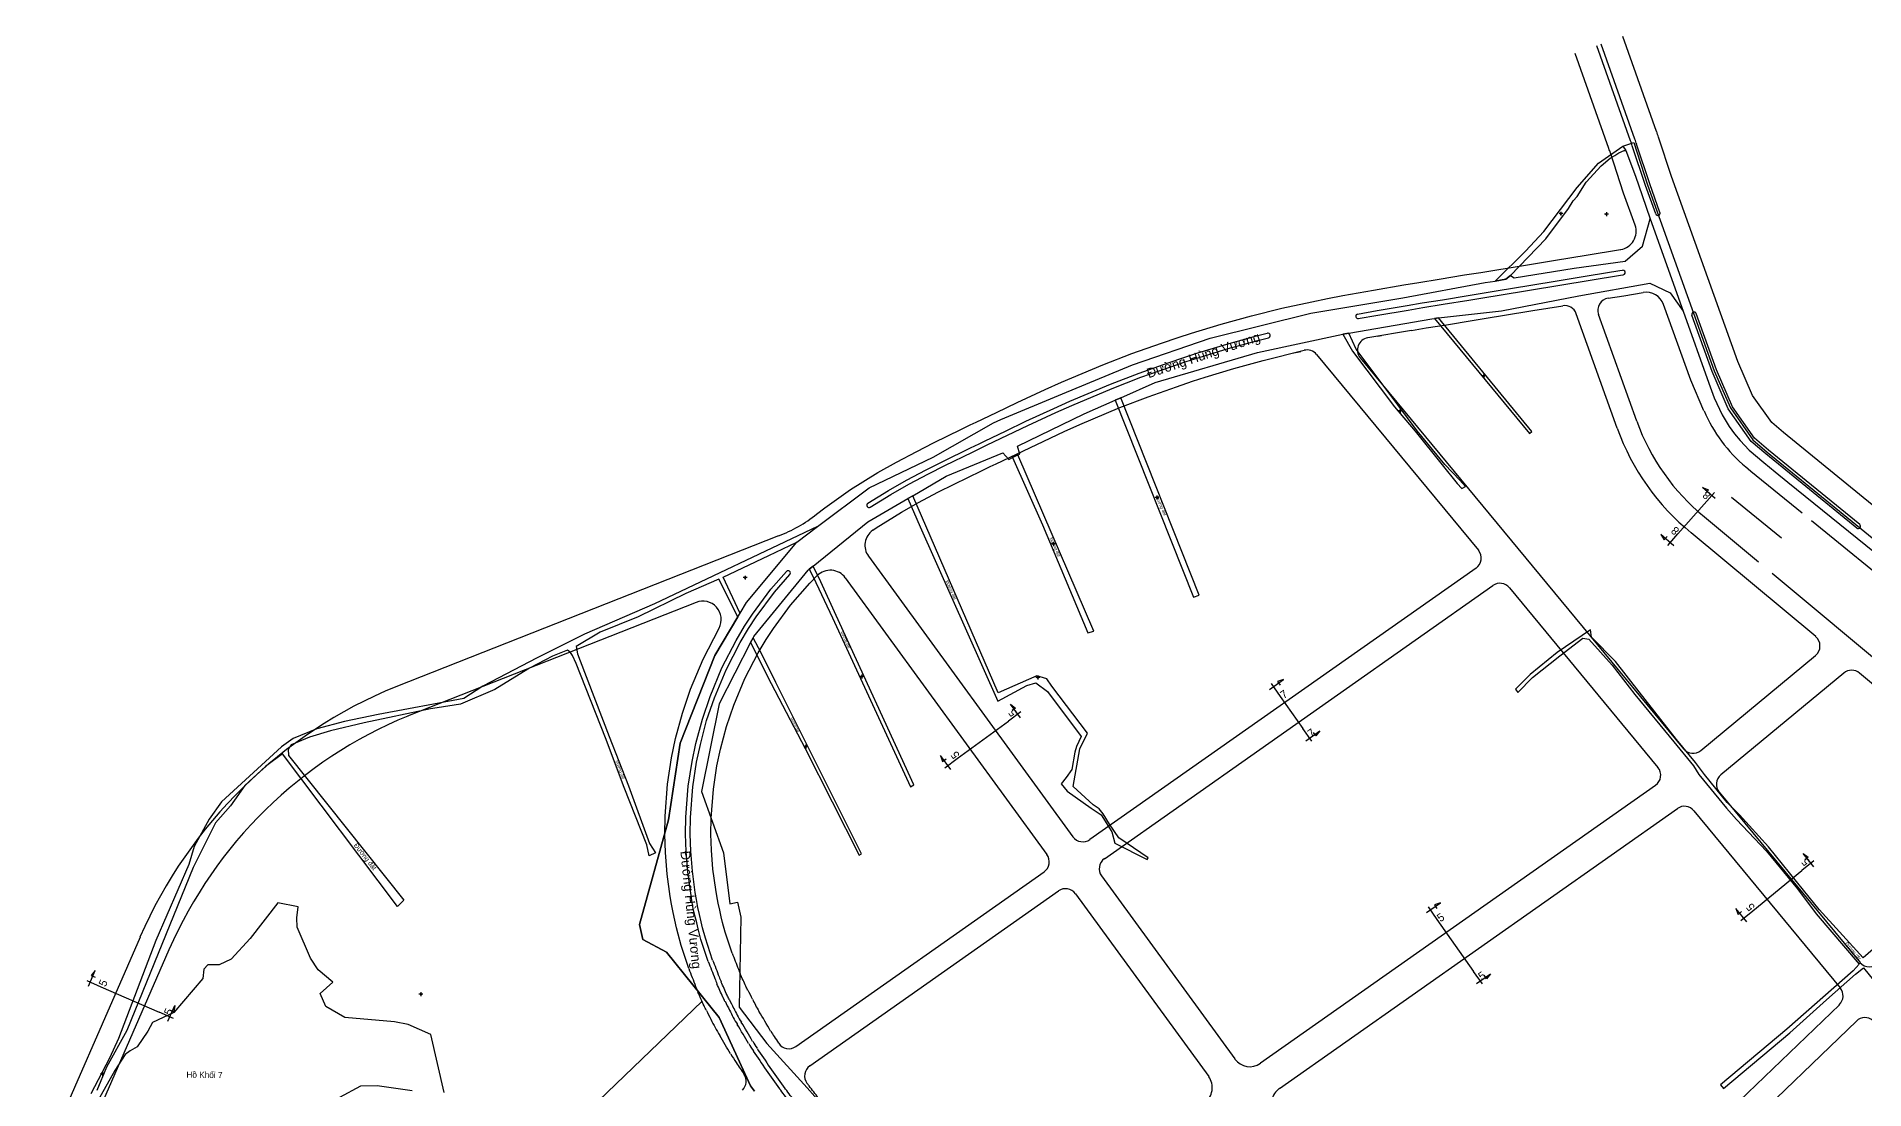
# Model space of a CAD drawing. Extents: x 548357 to 553331, y 1835329 to 1842351.
# Drawn here: x 548464 to 549654, y 1841666 to 1842351 of the extents above; entities that cross this region are included whole.
import ezdxf

# ---------------------------------------------------------------- set-up
doc = ezdxf.new("R2010")
doc.units = 0
for name, color, linetype in [('Level 1', 7, 'Continuous'), ('Level 10', 7, 'Continuous'), ('Level 11', 7, 'Continuous'), ('Level 18', 7, 'Continuous'), ('Level 3', 7, 'Continuous'), ('Level 30', 7, 'Continuous'), ('Level 31', 7, 'Continuous'), ('Level 5', 7, 'Continuous')]:
    doc.layers.add(name, color=color, linetype=linetype)

msp = doc.modelspace()

# ---------------------------------------------------------------- linework, layer by layer
at = {"layer": 'Level 1'}
for points in [[(549556.6, 1842050.4), (549548.3, 1842057.7)], [(549548.3, 1842057.7), (549552.1, 1842056), (549550.2, 1842053.9)], [(549556, 1842054.3), (549549.3, 1842046.7)], [(549532.3, 1842027.4), (549549.3, 1842046.7)], [(549529.6, 1842019.7), (549521.2, 1842027.1)], [(549521.2, 1842027.1), (549523.4, 1842023.5), (549525.3, 1842025.7)], [(549525.6, 1842019.8), (549532.3, 1842027.4)], [(549266.6, 1841926.2), (549275.7, 1841932.6)], [(549267.6, 1841930), (549273.4, 1841921.7)], [(549275.7, 1841932.6), (549271.7, 1841931.3), (549273.4, 1841929)], [(549104.8, 1841911.6), (549096.7, 1841905.6)], [(549104.6, 1841907.7), (549098, 1841916.6)], [(549098, 1841916.6), (549101.3, 1841914.1), (549099, 1841912.5)], [(549273.4, 1841921.7), (549288.3, 1841900.8)], [(549063.4, 1841881.2), (549096.7, 1841905.6)], [(549294.1, 1841892.5), (549288.3, 1841900.8)], [(549290.2, 1841892.8), (549299.3, 1841899.2)], [(549299.3, 1841899.2), (549296.7, 1841896), (549295.1, 1841898.3)], [(549059.1, 1841874.2), (549052.5, 1841883.2)], [(549052.5, 1841883.2), (549053.8, 1841879.3), (549056.1, 1841881)], [(549055.2, 1841875.2), (549063.4, 1841881.2)], [(549620.7, 1841810.9), (549613.7, 1841819.5)], [(549613.7, 1841819.5), (549617.1, 1841817.2), (549614.9, 1841815.4)], [(549581, 1841782.3), (549612.9, 1841808.4)], [(549620.8, 1841814.8), (549612.9, 1841808.4)], [(549368.6, 1841781), (549377.7, 1841787.4)], [(549369.7, 1841784.8), (549375.5, 1841776.5)], [(549377.7, 1841787.4), (549373.8, 1841786.1), (549375.4, 1841783.8)], [(549577, 1841775.1), (549570, 1841783.7)], [(549570, 1841783.7), (549571.5, 1841779.9), (549573.7, 1841781.7)], [(549573.1, 1841775.9), (549581, 1841782.3)], [(549375.5, 1841776.5), (549399.3, 1841742.8)], [(548497, 1841736.9), (548506.2, 1841732.8)], [(548498, 1841733.1), (548502.5, 1841743.3)], [(548502.5, 1841743.3), (548499.8, 1841740.1), (548502.4, 1841739)], [(548506.2, 1841732.8), (548544, 1841716.2)], [(549405.2, 1841734.6), (549399.3, 1841742.8)], [(549401.2, 1841734.9), (549410.3, 1841741.3)], [(549410.3, 1841741.3), (549407.8, 1841738), (549406.2, 1841740.3)], [(548549.7, 1841710.4), (548554.2, 1841720.6)], [(548554.2, 1841720.6), (548553.7, 1841716.4), (548551.1, 1841717.6)], [(548553.3, 1841712.1), (548544, 1841716.2)]]:
    msp.add_lwpolyline(points, dxfattribs=at)
at = {"layer": 'Level 10'}
for p, q in [((549496.5, 1842279.6), (549498.3, 1842276.9)), ((549514.3, 1842232.4), (549535.7, 1842172.4)), ((549373.8, 1842167.6), (549376.4, 1842167.9)), ((549166, 1842114.4), (549169.7, 1842116)), ((549099.4, 1842077.1), (549102.8, 1842078.8)), ((549031.3, 1842050.5), (549034.4, 1842052.3)), ((548967.1, 1842004.5), (548969.6, 1842006.5)), ((548920.6, 1841973.4), (548922, 1841975.8)), ((548928.9, 1841956.7), (548930.5, 1841959.9))]:
    msp.add_line(p, q, dxfattribs=at)
for points in [[(549423.3, 1842195.6), (549420.2, 1842193.1), (549413.4, 1842191.9), (549413.8, 1842192.2), (549433, 1842211.4), (549445.1, 1842224.2), (549466.8, 1842252.7), (549480.5, 1842268.6), (549496.5, 1842279.6)], [(549496.5, 1842279.6), (549503.5, 1842282.1), (549512.5, 1842254.6), (549555.9, 1842133.6), (549566.4, 1842109.4), (549581, 1842088.6), (549590.3, 1842080.7), (549689.3, 1842000), (549743.7, 1841955), (549853.1, 1841860), (550014.4, 1841724.5), (550204.1, 1841572.5), (550314.6, 1841485), (550337.6, 1841466.9), (550526.4, 1841317), (550664.9, 1841204.6), (550711, 1841167.6), (550814.6, 1841084), (550868.6, 1841039.4), (551021.2, 1840915.1)], [(549423.3, 1842195.6), (549446.3, 1842219.5), (549461, 1842239.2), (549464.2, 1842244.2), (549466.7, 1842246.9), (549472.6, 1842256.2), (549482.3, 1842266.9), (549488.1, 1842271.8), (549491.2, 1842273.7), (549493.8, 1842275.4), (549497.2, 1842276.9), (549498.3, 1842276.9)], [(549498.3, 1842276.9), (549504.6, 1842260.2), (549508.9, 1842247.6), (549514.3, 1842232.4)], [(548931.4, 1841664.9), (548928.8, 1841668.4), (548908.5, 1841712.8), (548874.2, 1841755.2), (548858.7, 1841763.5), (548856.5, 1841773.4), (548875.5, 1841841.5), (548883.1, 1841891.2), (548905.6, 1841948.3), (548920.6, 1841973.4), (548922, 1841975.8), (548926.2, 1841982.9), (548958.9, 1842022.1), (548972.5, 1842032.3), (549006.1, 1842057.5), (549047.6, 1842077.4), (549086.9, 1842099.6), (549091.8, 1842101.9), (549131.9, 1842118.5), (549177.3, 1842137.5), (549228, 1842154.7), (549293.5, 1842171.1), (549353.3, 1842181.1), (549406.9, 1842190.9), (549413.4, 1842191.9), (549420.2, 1842193.1), (549423.3, 1842195.6), (549425.7, 1842194), (549464.7, 1842200.4), (549497.9, 1842204.9), (549509.2, 1842214.7), (549514.3, 1842232.4), (549535.7, 1842172.4), (549552.4, 1842125.4), (549555.9, 1842116), (549561, 1842104.9), (549565.6, 1842097.4), (549569, 1842092.6), (549572.7, 1842088.2), (549578.7, 1842082), (549588.1, 1842073.9), (549595.6, 1842067.9), (549603.7, 1842061.1), (549722.3, 1841965.4)], [(549423.3, 1842195.6), (549425.7, 1842194), (549464.7, 1842200.4), (549497.9, 1842204.9), (549509.2, 1842214.7), (549514.3, 1842232.4)], [(549376.4, 1842167.9), (549417.4, 1842172.5), (549467.8, 1842182.3), (549513.9, 1842190.6), (549527.2, 1842184.3), (549535.7, 1842172.4)], [(549535.7, 1842172.4), (549552.4, 1842125.4), (549555.9, 1842116), (549561, 1842104.9), (549565.6, 1842097.4), (549569, 1842092.6), (549572.7, 1842088.2), (549578.7, 1842082), (549588.1, 1842073.9), (549595.6, 1842067.9), (549603.7, 1842061.1), (549722.3, 1841965.4), (549763.3, 1841930.8), (549780.3, 1841915.8), (549795.6, 1841902.2)], [(549318.1, 1842158.1), (549372.2, 1842167.4), (549373.8, 1842167.6)], [(549373.8, 1842167.6), (549435.6, 1842092.7), (549437.3, 1842094.1), (549376.4, 1842167.9)], [(549169.7, 1842116), (549192.2, 1842125.9), (549258.7, 1842145.5), (549314.2, 1842157.4)], [(549314.2, 1842157.4), (549320.5, 1842146.4), (549347.9, 1842110.1), (549361.4, 1842094.2), (549378.8, 1842072.4), (549388.6, 1842060.3), (549391.6, 1842056.9), (549394.1, 1842058.3), (549390.3, 1842062.4), (549380.7, 1842072.5), (549362.5, 1842094.4), (549350.1, 1842111.5), (549328.1, 1842140.6), (549322.9, 1842147.6), (549318.1, 1842158.1)], [(549314.2, 1842157.4), (549316.8, 1842157.9), (549318.1, 1842158.1)], [(549102.8, 1842078.8), (549104, 1842079.3), (549102.5, 1842084.6), (549145.9, 1842105.6), (549166, 1842114.4)], [(549166, 1842114.4), (549217, 1841986.3), (549220.8, 1841987.6), (549169.7, 1842116)], [(549034.4, 1842052.3), (549056.1, 1842065), (549093.1, 1842080.2), (549096.9, 1842075.9), (549099.4, 1842077.1)], [(549099.4, 1842077.1), (549118.9, 1842033.3), (549148.4, 1841963.1), (549152.3, 1841964.1), (549102.8, 1842078.8)], [(548969.6, 1842006.5), (549005.2, 1842035.2), (549031.3, 1842050.5)], [(549031.3, 1842050.5), (549039.2, 1842032.1), (549089.8, 1841918.7), (549108.7, 1841928.8), (549114.4, 1841930.6), (549122, 1841924.9), (549144, 1841895.7), (549140.9, 1841889.2), (549139.8, 1841885.5), (549137.9, 1841874.2), (549134.3, 1841868.9), (549131, 1841864.8), (549134.9, 1841860.1), (549150.5, 1841848.9), (549156.9, 1841844.7), (549164, 1841833.5), (549165.9, 1841826.2), (549187, 1841815.6), (549187.5, 1841816.7), (549168.5, 1841829.6), (549162.5, 1841838.5), (549158.3, 1841845.2), (549155.6, 1841848.6), (549151.7, 1841851.1), (549138.8, 1841863), (549143.1, 1841887.7), (549148.2, 1841897.8), (549125, 1841928.3), (549121.7, 1841933.1), (549115.1, 1841935), (549089.9, 1841924), (549034.4, 1842052.3)], [(548958.9, 1842022.1), (548972.5, 1842032.3), (548866.4, 1841982), (548820.9, 1841962.3), (548790.1, 1841946.8), (548754.6, 1841928.4), (548742.2, 1841920.4), (548686.6, 1841909.9), (548664.6, 1841905.3), (548646.7, 1841900.5), (548631.2, 1841894.3), (548623.6, 1841888.9), (548584.6, 1841853.1), (548576.6, 1841841.9), (548566.8, 1841824), (548563.3, 1841812.3), (548541.8, 1841762.8), (548517.7, 1841699.1), (548511.8, 1841686.3), (548499.5, 1841663.2)], [(548922, 1841975.8), (548921.8, 1841976), (548911.1, 1841999.2), (548940.7, 1842013.3), (548958.9, 1842022.1)], [(548922, 1841975.8), (548926.2, 1841982.9), (548958.9, 1842022.1)], [(548967.1, 1842004.5), (548969.5, 1841999.4), (548982.2, 1841972.9), (549032.9, 1841862.9), (549035.2, 1841864.2), (548984.5, 1841974.3), (548974.6, 1841996.2), (548969.6, 1842006.5)], [(548920.6, 1841973.4), (548908.3, 1841997.9), (548886.7, 1841988.7), (548855.7, 1841973.4), (548831, 1841963.4), (548815.3, 1841954.2), (548816.3, 1841949.5), (548818, 1841944.9), (548836.9, 1841895.6), (548849.4, 1841863.6), (548863.2, 1841826.1), (548867, 1841820), (548862.9, 1841818), (548861.4, 1841825.2), (548846.7, 1841862.5), (548834.4, 1841894.7), (548815.5, 1841943.1), (548812.9, 1841948.4), (548811.7, 1841950.2), (548809.7, 1841951.7), (548800, 1841947.8), (548785.1, 1841940.1), (548775.5, 1841934.2), (548762.5, 1841926.1), (548740.1, 1841916.6), (548725, 1841914.3), (548720.6, 1841913.7), (548677.4, 1841904.6), (548655.5, 1841899.2), (548641.8, 1841895.1), (548630, 1841890.2), (548627.9, 1841887.3), (548628.3, 1841883.3), (548703.3, 1841789.1), (548699.2, 1841785), (548624.4, 1841884.3), (548613.3, 1841876), (548599.7, 1841863.8), (548590.5, 1841850.6), (548580.7, 1841839.4), (548566.1, 1841810.3), (548523, 1841704.4), (548509.7, 1841680.5), (548503.6, 1841665.2)], [(548930.5, 1841959.9), (548931, 1841960.7), (548966.3, 1842003.8), (548967.1, 1842004.5)], [(548920.6, 1841973.4), (548905.6, 1841948.3), (548883.1, 1841891.2), (548875.5, 1841841.5), (548856.5, 1841773.4), (548858.7, 1841763.5), (548874.2, 1841755.2), (548908.5, 1841712.8), (548928.8, 1841668.4), (548931.4, 1841664.9)], [(548928.9, 1841956.7), (548942.3, 1841930), (548964.4, 1841887.8), (548999.6, 1841818.4), (549001.1, 1841819.3), (548945.3, 1841930.7), (548935.8, 1841950.1), (548930.5, 1841959.9)], [(549691.5, 1841785.1), (549652.9, 1841751.6), (549624.2, 1841783), (549613.9, 1841795.7), (549591.1, 1841823.8), (549572.3, 1841844.7), (549564.2, 1841852.7), (549549.6, 1841870.9), (549543.7, 1841878.8), (549531.4, 1841893.7), (549507.1, 1841924.6), (549491.7, 1841944.5), (549476.1, 1841960.2), (549475.3, 1841965), (549453.7, 1841950.3), (549436.2, 1841935.9), (549426.5, 1841926.4), (549428.2, 1841924.2), (549437.7, 1841934), (549455.4, 1841948.2), (549470.3, 1841959.7), (549474.3, 1841958.9), (549489.4, 1841942), (549504.2, 1841923), (549529.5, 1841892.1), (549542.4, 1841876.5), (549545.9, 1841870.9), (549563.9, 1841848.9), (549570.3, 1841841.7), (549589.8, 1841821.1), (549610.1, 1841796.5), (549622.2, 1841780.2), (549650.2, 1841747.5), (549646.3, 1841743.2), (549603.2, 1841705.3), (549560, 1841668.9), (549562, 1841666.5), (549605.1, 1841702.8), (549628.9, 1841724.2), (549647.9, 1841741), (549653.1, 1841745.1), (549669.7, 1841724.5)], [(549691.5, 1841785.1), (549652.9, 1841751.6), (549624.2, 1841783), (549613.9, 1841795.7), (549591.1, 1841823.8), (549572.3, 1841844.7), (549564.2, 1841852.7), (549549.6, 1841870.9), (549543.7, 1841878.8), (549531.4, 1841893.7), (549507.1, 1841924.6), (549491.7, 1841944.5), (549476.1, 1841960.2), (549475.3, 1841965), (549453.7, 1841950.3), (549436.2, 1841935.9), (549426.5, 1841926.4), (549428.2, 1841924.2), (549437.7, 1841934), (549455.4, 1841948.2), (549470.3, 1841959.7), (549474.3, 1841958.9), (549489.4, 1841942), (549504.2, 1841923), (549529.5, 1841892.1), (549542.4, 1841876.5), (549545.9, 1841870.9), (549563.9, 1841848.9), (549570.3, 1841841.7), (549589.8, 1841821.1), (549610.1, 1841796.5), (549622.2, 1841780.2), (549650.2, 1841747.5), (549646.3, 1841743.2), (549603.2, 1841705.3), (549560, 1841668.9), (549562, 1841666.5), (549605.1, 1841702.8), (549628.9, 1841724.2), (549647.9, 1841741), (549653.1, 1841745.1), (549669.7, 1841724.5)], [(548928.9, 1841956.7), (548908.4, 1841916.8), (548896.9, 1841859.9), (548911.2, 1841820), (548915.3, 1841786.8), (548920.3, 1841787.9), (548922.6, 1841778), (548921.5, 1841719.6), (548939.5, 1841695.8), (548965.7, 1841667.1), (548995.6, 1841633.2), (549016.4, 1841604.4), (549065.9, 1841527.7), (549094.2, 1841487.7), (549118.2, 1841455.8), (549184.3, 1841365.2)]]:
    msp.add_lwpolyline(points, dxfattribs=at)
for points in [[(549437.3, 1842094.1), (549376.4, 1842167.9), (549373.8, 1842167.6), (549435.6, 1842092.7)], [(549322.9, 1842147.6), (549318.1, 1842158.1), (549316.8, 1842157.9), (549314.2, 1842157.4), (549320.5, 1842146.4), (549347.9, 1842110.1), (549361.4, 1842094.2), (549378.8, 1842072.4), (549388.6, 1842060.3), (549391.6, 1842056.9), (549394.1, 1842058.3), (549390.3, 1842062.4), (549380.7, 1842072.5), (549362.5, 1842094.4), (549350.1, 1842111.5), (549328.1, 1842140.6)], [(549220.8, 1841987.6), (549169.7, 1842116), (549166, 1842114.4), (549217, 1841986.3)], [(549152.3, 1841964.1), (549102.8, 1842078.8), (549099.4, 1842077.1), (549118.9, 1842033.3), (549148.4, 1841963.1)], [(549089.9, 1841924), (549034.4, 1842052.3), (549031.3, 1842050.5), (549039.2, 1842032.1), (549089.8, 1841918.7), (549108.7, 1841928.8), (549114.4, 1841930.6), (549122, 1841924.9), (549144, 1841895.7), (549140.9, 1841889.2), (549139.8, 1841885.5), (549137.9, 1841874.2), (549134.3, 1841868.9), (549131, 1841864.8), (549134.9, 1841860.1), (549150.5, 1841848.9), (549156.9, 1841844.7), (549164, 1841833.5), (549165.9, 1841826.2), (549187, 1841815.6), (549187.5, 1841816.7), (549168.5, 1841829.6), (549162.5, 1841838.5), (549158.3, 1841845.2), (549155.6, 1841848.6), (549151.7, 1841851.1), (549138.8, 1841863), (549143.1, 1841887.7), (549148.2, 1841897.8), (549125, 1841928.3), (549121.7, 1841933.1), (549115.1, 1841935)], [(548974.6, 1841996.2), (548969.6, 1842006.5), (548967.1, 1842004.5), (548969.5, 1841999.4), (548982.2, 1841972.9), (549032.9, 1841862.9), (549035.2, 1841864.2), (548984.5, 1841974.3)], [(548935.8, 1841950.1), (548930.5, 1841959.9), (548928.9, 1841956.7), (548942.3, 1841930), (548964.4, 1841887.8), (548999.6, 1841818.4), (549001.1, 1841819.3), (548945.3, 1841930.7)]]:
    msp.add_lwpolyline(points, close=True, dxfattribs=at)
at = {"layer": 'Level 11'}
for p, q in [((549455.5, 1842235.8), (549454.9, 1842235.8)), ((549456.1, 1842236.4), (549455.5, 1842235.8)), ((549455.5, 1842235.8), (549456.1, 1842235.1)), ((549456.1, 1842237), (549456.1, 1842236.4)), ((549456.8, 1842235.8), (549456.1, 1842236.4)), ((549456.1, 1842235.1), (549456.8, 1842235.8)), ((549456.1, 1842235.1), (549456.1, 1842234.5)), ((549457.4, 1842235.8), (549456.8, 1842235.8)), ((549485.1, 1842235.5), (549484.5, 1842235.5)), ((549485.7, 1842236.1), (549485.1, 1842235.5)), ((549485.1, 1842235.5), (549485.7, 1842234.8)), ((549485.7, 1842236.7), (549485.7, 1842236.1)), ((549486.3, 1842235.5), (549485.7, 1842236.1)), ((549485.7, 1842234.8), (549486.3, 1842235.5)), ((549485.7, 1842234.8), (549485.7, 1842234.2)), ((549487, 1842235.5), (549486.3, 1842235.5)), ((549405.4, 1842130.3), (549404.8, 1842130.3)), ((549406, 1842130.9), (549405.4, 1842130.3)), ((549405.4, 1842130.3), (549406, 1842129.7)), ((549406, 1842131.6), (549406, 1842130.9)), ((549406.6, 1842130.3), (549406, 1842130.9)), ((549406, 1842129.7), (549406.6, 1842130.3)), ((549406, 1842129.7), (549406, 1842129.1)), ((549407.3, 1842130.3), (549406.6, 1842130.3)), ((549350.9, 1842107.5), (549350.3, 1842107.5)), ((549351.5, 1842108.2), (549350.9, 1842107.5)), ((549350.9, 1842107.5), (549351.5, 1842106.9)), ((549351.5, 1842108.8), (549351.5, 1842108.2)), ((549352.2, 1842107.5), (549351.5, 1842108.2)), ((549351.5, 1842106.9), (549352.2, 1842107.5)), ((549351.5, 1842106.9), (549351.5, 1842106.3)), ((549352.8, 1842107.5), (549352.2, 1842107.5)), ((549192.7, 1842051.2), (549192.1, 1842051.2)), ((549193.3, 1842051.8), (549192.7, 1842051.2)), ((549192.7, 1842051.2), (549193.3, 1842050.5)), ((549193.3, 1842052.4), (549193.3, 1842051.8)), ((549194, 1842051.2), (549193.3, 1842051.8)), ((549193.3, 1842050.5), (549194, 1842051.2)), ((549193.3, 1842050.5), (549193.3, 1842049.9)), ((549194.6, 1842051.2), (549194, 1842051.2)), ((549125.3, 1842020.9), (549124.7, 1842020.9)), ((549125.9, 1842021.5), (549125.3, 1842020.9)), ((549125.3, 1842020.9), (549125.9, 1842020.3)), ((549125.9, 1842022.2), (549125.9, 1842021.5)), ((549126.6, 1842020.9), (549125.9, 1842021.5)), ((549125.9, 1842020.3), (549126.6, 1842020.9)), ((549125.9, 1842020.3), (549125.9, 1842019.7)), ((549127.2, 1842020.9), (549126.6, 1842020.9)), ((548924.8, 1841999), (548924.1, 1841999)), ((548925.4, 1841999.6), (548924.8, 1841999)), ((548924.8, 1841999), (548925.4, 1841998.3)), ((548925.4, 1842000.2), (548925.4, 1841999.6)), ((548926, 1841999), (548925.4, 1841999.6)), ((548925.4, 1841998.3), (548926, 1841999)), ((548925.4, 1841998.3), (548925.4, 1841997.7)), ((548926.6, 1841999), (548926, 1841999)), ((549000.7, 1841934.7), (549000.1, 1841934.7)), ((549001.3, 1841935.3), (549000.7, 1841934.7)), ((549000.7, 1841934.7), (549001.3, 1841934.1)), ((549001.3, 1841935.9), (549001.3, 1841935.3)), ((549001.9, 1841934.7), (549001.3, 1841935.3)), ((549001.3, 1841934.1), (549001.9, 1841934.7)), ((549002.6, 1841934.7), (549001.9, 1841934.7)), ((549115.7, 1841934.6), (549115.1, 1841933.9)), ((549115.7, 1841935.2), (549115.7, 1841934.6)), ((549116.4, 1841933.9), (549115.7, 1841934.6)), ((549001.3, 1841934.1), (549001.3, 1841933.4)), ((549115.1, 1841933.9), (549114.5, 1841933.9)), ((549115.1, 1841933.9), (549115.7, 1841933.3)), ((549115.7, 1841933.3), (549116.4, 1841933.9)), ((549115.7, 1841933.3), (549115.7, 1841932.7)), ((549117, 1841933.9), (549116.4, 1841933.9)), ((548964.3, 1841889.1), (548963.7, 1841889.1)), ((548964.9, 1841889.8), (548964.3, 1841889.1)), ((548964.3, 1841889.1), (548964.9, 1841888.5)), ((548964.9, 1841890.4), (548964.9, 1841889.8)), ((548965.5, 1841889.1), (548964.9, 1841889.8)), ((548964.9, 1841888.5), (548965.5, 1841889.1)), ((548964.9, 1841888.5), (548964.9, 1841887.9)), ((548966.2, 1841889.1), (548965.5, 1841889.1)), ((548713.8, 1841728), (548713.1, 1841728)), ((548714.4, 1841728.6), (548713.8, 1841728)), ((548713.8, 1841728), (548714.4, 1841727.4)), ((548714.4, 1841729.2), (548714.4, 1841728.6)), ((548715, 1841728), (548714.4, 1841728.6)), ((548714.4, 1841727.4), (548715, 1841728)), ((548714.4, 1841727.4), (548714.4, 1841726.7)), ((548715.6, 1841728), (548715, 1841728)), ((548506.5, 1841676.1), (548505.9, 1841676.1)), ((548507.1, 1841676.7), (548506.5, 1841676.1)), ((548506.5, 1841676.1), (548507.1, 1841675.5)), ((548507.1, 1841677.4), (548507.1, 1841676.7)), ((548507.8, 1841676.1), (548507.1, 1841676.7)), ((548507.1, 1841675.5), (548507.8, 1841676.1)), ((548507.1, 1841675.5), (548507.1, 1841674.9)), ((548508.4, 1841676.1), (548507.8, 1841676.1))]:
    msp.add_line(p, q, dxfattribs=at)
for centre in [(549456.1, 1842235.8), (549485.7, 1842235.5), (549406, 1842130.3), (549351.5, 1842107.5), (549193.3, 1842051.2), (549125.9, 1842020.9), (548925.4, 1841999), (549001.3, 1841934.7), (549115.7, 1841933.9), (548964.9, 1841889.1), (548714.4, 1841728), (548507.1, 1841676.1)]:
    msp.add_circle(centre, 0.15, dxfattribs=at)
at = {"layer": 'Level 30'}
for points in [[(549518.4, 1842289.2), (549496.5, 1842351)], [(549487.3, 1842278.2), (549465.4, 1842340)], [(549501.5, 1842283.2), (549479.6, 1842345)], [(549504.3, 1842284.2), (549482.4, 1842346)], [(549511.1, 1842254.1), (549502.6, 1842280)], [(549514, 1842255.1), (549505.4, 1842280.9)], [(549528.1, 1842260), (549519.7, 1842285.6)], [(549496.9, 1842249.2), (549488.3, 1842275.3)], [(549571.3, 1842139.6), (549528.1, 1842260)], [(549504.4, 1842228.4), (549496.9, 1842249.2)], [(549517.8, 1842235.6), (549511.1, 1842254.1)], [(549520.6, 1842236.6), (549514, 1842255.1)], [(549452.7, 1842205.6), (549472.5, 1842208.8)], [(549472.5, 1842208.8), (549495, 1842212.5)], [(549376.9, 1842193.1), (549393.5, 1842195.9)], [(549393.5, 1842195.9), (549404, 1842197.6)], [(549404, 1842197.6), (549413.2, 1842199.1)], [(549413.2, 1842199.1), (549433, 1842202.3)], [(549433, 1842202.3), (549452.7, 1842205.6)], [(549474.6, 1842195.5), (549494.4, 1842198.7)], [(549494.4, 1842198.7), (549496.2, 1842199)], [(549494.9, 1842195.7), (549496.7, 1842196)], [(549314.3, 1842182.5), (549334.2, 1842186.1)], [(549334.2, 1842186.1), (549354, 1842189.4)], [(549354, 1842189.4), (549363.7, 1842191)], [(549363.7, 1842191), (549376.9, 1842193.1)], [(549395.7, 1842182.5), (549406.2, 1842184.3)], [(549406.2, 1842184.3), (549415.4, 1842185.8)], [(549415.4, 1842185.8), (549435.2, 1842189)], [(549415.9, 1842182.8), (549435.7, 1842186.1)], [(549435.2, 1842189), (549454.9, 1842192.2)], [(549435.7, 1842186.1), (549455.4, 1842189.3)], [(549454.9, 1842192.2), (549474.6, 1842195.5)], [(549455.4, 1842189.3), (549475.1, 1842192.5)], [(549475.1, 1842192.5), (549494.9, 1842195.7)], [(549497, 1842182.4), (549509.7, 1842184.5)], [(549254.7, 1842169.3), (549274.5, 1842174.2)], [(549274.5, 1842174.2), (549294.1, 1842178.5)], [(549294.1, 1842178.5), (549304.2, 1842180.6)], [(549304.2, 1842180.6), (549314.3, 1842182.5)], [(549323.8, 1842170.5), (549336.5, 1842172.8)], [(549336.5, 1842172.8), (549356.2, 1842176.1)], [(549337, 1842169.8), (549356.7, 1842173.1)], [(549356.2, 1842176.1), (549365.9, 1842177.7)], [(549356.7, 1842173.1), (549366.3, 1842174.7)], [(549365.9, 1842177.7), (549379, 1842179.8)], [(549366.3, 1842174.7), (549379.5, 1842176.9)], [(549379, 1842179.8), (549395.7, 1842182.5)], [(549379.5, 1842176.9), (549396.2, 1842179.6)], [(549396.2, 1842179.6), (549406.7, 1842181.3)], [(549406.7, 1842181.3), (549415.9, 1842182.8)], [(549418.1, 1842169.5), (549437.8, 1842172.7)], [(549437.8, 1842172.7), (549457.3, 1842175.9)], [(549486.9, 1842180.8), (549497, 1842182.4)], [(549540.6, 1842127.5), (549522.9, 1842176.7)], [(549215.8, 1842158.1), (549235.1, 1842163.9)], [(549235.1, 1842163.9), (549254.7, 1842169.3)], [(549324.3, 1842167.6), (549337, 1842169.8)], [(549358.9, 1842159.8), (549368.5, 1842161.4)], [(549368.5, 1842161.4), (549381.7, 1842163.5)], [(549381.7, 1842163.5), (549398.4, 1842166.3)], [(549398.4, 1842166.3), (549408.9, 1842168)], [(549408.9, 1842168), (549418.1, 1842169.5)], [(549492.8, 1842096.2), (549466.1, 1842170.7)], [(549505.5, 1842100.7), (549480.6, 1842170.2)], [(549554.5, 1842133), (549541.3, 1842169.8)], [(549557.3, 1842134.1), (549544.2, 1842170.8)], [(549177, 1842144.8), (549196.2, 1842151.6)], [(549196.2, 1842151.6), (549207.1, 1842155.3)], [(549207.1, 1842155.3), (549215.8, 1842158.1)], [(549219.8, 1842145.2), (549238.8, 1842150.9)], [(549238.8, 1842150.9), (549258.1, 1842156.2)], [(549239.6, 1842148), (549258.9, 1842153.3)], [(549258.1, 1842156.2), (549265.1, 1842158)], [(549258.9, 1842153.3), (549265.8, 1842155)], [(549358.9, 1842159.8), (549330.4, 1842155)], [(549337, 1842156.1), (549339.3, 1842156.5)], [(549131.2, 1842126.1), (549158, 1842137.4)], [(549158, 1842137.4), (549177, 1842144.8)], [(549181.7, 1842132.1), (549200.6, 1842138.8)], [(549200.6, 1842138.8), (549211.4, 1842142.5)], [(549201.6, 1842136), (549212.3, 1842139.6)], [(549211.4, 1842142.5), (549219.8, 1842145.2)], [(549212.3, 1842139.6), (549220.7, 1842142.3)], [(549220.7, 1842142.3), (549239.6, 1842148)], [(549243.4, 1842135), (549262.3, 1842140.3)], [(549262.3, 1842140.3), (549289, 1842146.9)], [(549281.3, 1842145), (549286.9, 1842146.2)], [(549297.1, 1842144.2), (549402.5, 1842016.8)], [(549325.5, 1842142), (549535.9, 1841887.6)], [(549580.8, 1842117.5), (549571.3, 1842139.6)], [(549120.6, 1842121.4), (549131.2, 1842126.1)], [(549136.6, 1842113.7), (549163, 1842124.9)], [(549163, 1842124.9), (549181.7, 1842132.1)], [(549164.1, 1842122.1), (549182.8, 1842129.3)], [(549182.8, 1842129.3), (549201.6, 1842136)], [(549206, 1842123.2), (549216.5, 1842126.8)], [(549216.5, 1842126.8), (549224.7, 1842129.4)], [(549224.7, 1842129.4), (549243.4, 1842135)], [(549549.2, 1842107.5), (549540.6, 1842127.5)], [(549565, 1842108.7), (549554.5, 1842133)], [(549567.7, 1842110.2), (549557.3, 1842134.1)], [(549088.9, 1842106.5), (549102.3, 1842112.9)], [(549102.3, 1842112.9), (549120.6, 1842121.4)], [(549126.2, 1842109.1), (549136.6, 1842113.7)], [(549137.8, 1842111), (549164.1, 1842122.1)], [(549169.2, 1842109.6), (549187.5, 1842116.6)], [(549187.5, 1842116.6), (549206, 1842123.2)], [(549593.3, 1842099.9), (549580.8, 1842117.5)], [(549075.6, 1842100.1), (549088.9, 1842106.5)], [(549108, 1842100.7), (549126.2, 1842109.1)], [(549109.3, 1842098), (549127.4, 1842106.4)], [(549127.4, 1842106.4), (549137.8, 1842111)], [(549143.1, 1842098.6), (549169.2, 1842109.6)], [(549579.9, 1842087.6), (549565, 1842108.7)], [(549582.1, 1842089.7), (549567.7, 1842110.2)], [(549048, 1842086.7), (549066.1, 1842095.5)], [(549066.1, 1842095.5), (549071.8, 1842098.3)], [(549071.8, 1842098.3), (549075.6, 1842100.1)], [(549081.5, 1842088), (549094.7, 1842094.3)], [(549082.8, 1842085.3), (549096, 1842091.6)], [(549094.7, 1842094.3), (549108, 1842100.7)], [(549096, 1842091.6), (549109.3, 1842098)], [(549115.1, 1842085.7), (549133, 1842094.1)], [(549133, 1842094.1), (549143.1, 1842098.6)], [(549591.3, 1842081.9), (549582.1, 1842089.7)], [(549600.9, 1842093.4), (549593.3, 1842099.9)], [(549699.8, 1842012.7), (549600.9, 1842093.4)], [(549023.8, 1842074.2), (549037, 1842081.1)], [(549037, 1842081.1), (549048, 1842086.7)], [(549054, 1842074.6), (549072, 1842083.4)], [(549055.3, 1842071.9), (549073.3, 1842080.7)], [(549072, 1842083.4), (549077.6, 1842086.1)], [(549073.3, 1842080.7), (549078.9, 1842083.4)], [(549077.6, 1842086.1), (549081.5, 1842088)], [(549078.9, 1842083.4), (549082.8, 1842085.3)], [(549088.7, 1842073.1), (549101.8, 1842079.4)], [(549101.8, 1842079.4), (549115.1, 1842085.7)], [(549589.4, 1842079.6), (549579.9, 1842087.6)], [(549648.7, 1842031.2), (549589.4, 1842079.6)], [(549650.6, 1842033.5), (549591.3, 1842081.9)], [(548994, 1842056.4), (549011.7, 1842067.3)], [(549011.7, 1842067.3), (549023.8, 1842074.2)], [(549030.3, 1842062.3), (549043.2, 1842069.2)], [(549031.8, 1842059.7), (549044.6, 1842066.5)], [(549043.2, 1842069.2), (549054, 1842074.6)], [(549044.6, 1842066.5), (549055.3, 1842071.9)], [(549061.3, 1842059.8), (549079.2, 1842068.5)], [(549079.2, 1842068.5), (549084.8, 1842071.2)], [(549084.8, 1842071.2), (549088.7, 1842073.1)], [(549579.8, 1842068), (549576.3, 1842071)], [(549613, 1842041), (549579.8, 1842068)], [(548977.1, 1842044.3), (548994, 1842056.4)], [(549005.2, 1842047.4), (549018.6, 1842055.7)], [(549018.6, 1842055.7), (549030.3, 1842062.3)], [(549020.1, 1842053.1), (549031.8, 1842059.7)], [(549038.2, 1842047.9), (549050.8, 1842054.5)], [(549050.8, 1842054.5), (549061.3, 1842059.8)], [(548971.8, 1842040.2), (548977.1, 1842044.3)], [(549006.7, 1842044.8), (549020.1, 1842053.1)], [(549010.7, 1842031.4), (549027, 1842041.5)], [(549027, 1842041.5), (549038.2, 1842047.9)], [(549599.7, 1842024.7), (549567.2, 1842051.2)], [(549008.4, 1842029.8), (549010.7, 1842031.4)], [(549549.5, 1842038.6), (549584.7, 1842009.2)], [(549678.9, 1841987.3), (549619.2, 1842035.9)], [(548947, 1842026.1), (548698.1, 1841927.9)], [(549621.9, 1841960.6), (549540.9, 1842028.1)], [(549005.6, 1842012.9), (549138.6, 1841830.3)], [(548942.1, 1841991.4), (548952.2, 1842003)], [(548944.4, 1841989.5), (548954.4, 1842001)], [(548954.9, 1841981.1), (548967.4, 1841995.3)], [(548967.4, 1841995.3), (548972.3, 1842000.3)], [(548990.5, 1841998.9), (549121.7, 1841818.8)], [(549400.9, 1842005.1), (549149.7, 1841828.5)], [(549159.1, 1841816.1), (549411.9, 1841993.9)], [(549593.6, 1842001.8), (549755.4, 1841866.9)], [(548893.4, 1841982.9), (548705.7, 1841908.9)], [(548930.1, 1841975.2), (548942.1, 1841991.4)], [(548932.6, 1841973.5), (548944.4, 1841989.5)], [(549422.6, 1841992.4), (549519.3, 1841875.5)], [(548925, 1841967.4), (548930.1, 1841975.2)], [(548927.6, 1841965.8), (548932.6, 1841973.5)], [(548943.7, 1841965.8), (548954.9, 1841981.1)], [(548898, 1841946), (548908.5, 1841966.2)], [(548910.2, 1841940.3), (548919.5, 1841958.1)], [(548919.5, 1841958.1), (548925, 1841967.4)], [(548922.1, 1841956.7), (548927.6, 1841965.8)], [(548933.9, 1841950.1), (548939, 1841958.7)], [(548939, 1841958.7), (548943.7, 1841965.8)], [(548913, 1841939), (548922.1, 1841956.7)], [(548925.2, 1841933.3), (548933.9, 1841950.1)], [(549547.1, 1841886.5), (549621.8, 1841948.3)], [(548889.8, 1841926.5), (548898, 1841946)], [(548902.5, 1841921.7), (548910.2, 1841940.3)], [(548905.3, 1841920.7), (548913, 1841939)], [(549640.2, 1841936.9), (549560.2, 1841870.7)], [(549746.3, 1841856.9), (549650.4, 1841936.9)], [(548884.5, 1841910.8), (548889.8, 1841926.5)], [(548917.9, 1841915.9), (548925.2, 1841933.3)], [(548880.1, 1841894.3), (548884.5, 1841910.8)], [(548897.5, 1841906.9), (548902.5, 1841921.7)], [(548900.3, 1841906), (548905.3, 1841920.7)], [(548913.3, 1841902.1), (548917.9, 1841915.9)], [(548893.2, 1841891.1), (548897.5, 1841906.9)], [(548896.2, 1841890.4), (548900.3, 1841906)], [(548909.3, 1841887.3), (548913.3, 1841902.1)], [(548877.5, 1841881.8), (548880.1, 1841894.3)], [(548890.8, 1841879.4), (548893.2, 1841891.1)], [(548893.7, 1841878.9), (548896.2, 1841890.4)], [(548907, 1841876.5), (548909.3, 1841887.3)], [(548874.9, 1841864.7), (548877.5, 1841881.8)], [(548888.3, 1841863.2), (548890.8, 1841879.4)], [(548891.3, 1841862.9), (548893.7, 1841878.9)], [(548904.7, 1841861.3), (548907, 1841876.5)], [(548873.3, 1841843.8), (548874.9, 1841864.7)], [(548886.8, 1841843.2), (548888.3, 1841863.2)], [(548889.8, 1841843), (548891.3, 1841862.9)], [(549517.7, 1841863.8), (549260.6, 1841683)], [(548903.3, 1841842.4), (548904.7, 1841861.3)], [(549559.1, 1841859.5), (549650.8, 1841748.6)], [(548873.1, 1841831.9), (548873.3, 1841843.8)], [(548886.6, 1841832), (548886.8, 1841843.2)], [(548889.6, 1841832), (548889.8, 1841843)], [(548903.1, 1841832.1), (548903.3, 1841842.4)], [(549273, 1841666.7), (549531.9, 1841848.7)], [(549542.6, 1841847.3), (549637.9, 1841732)], [(548873.5, 1841820.1), (548873.1, 1841831.9)], [(548887, 1841820.8), (548886.6, 1841832)], [(548890, 1841821), (548889.6, 1841832)], [(548903.4, 1841821.7), (548903.1, 1841832.1)], [(548874.6, 1841806.1), (548873.5, 1841820.1)], [(548888, 1841807.6), (548887, 1841820.8)], [(548891, 1841807.9), (548890, 1841821)], [(548904.4, 1841809.3), (548903.4, 1841821.7)], [(548876.5, 1841791.6), (548874.6, 1841806.1)], [(548889.9, 1841793.6), (548888, 1841807.6)], [(548892.8, 1841794.1), (548891, 1841807.9)], [(548906.2, 1841796.1), (548904.4, 1841809.3)], [(548958.4, 1841694), (549119.8, 1841807.5)], [(549157.2, 1841804.9), (549244, 1841685.8)], [(548877.4, 1841786.5), (548876.5, 1841791.6)], [(548890.7, 1841788.9), (548889.9, 1841793.6)], [(548893.6, 1841789.5), (548892.8, 1841794.1)], [(548906.9, 1841791.9), (548906.2, 1841796.1)], [(548907.8, 1841787.1), (548906.9, 1841791.9)], [(548967.4, 1841681.4), (549129.2, 1841795.1)], [(549140.3, 1841793.3), (549227, 1841674.3)], [(548878.4, 1841781.1), (548877.4, 1841786.5)], [(548879.5, 1841776.1), (548878.4, 1841781.1)], [(548891.6, 1841783.8), (548890.7, 1841788.9)], [(548892.7, 1841779.1), (548891.6, 1841783.8)], [(548894.6, 1841784.4), (548893.6, 1841789.5)], [(548895.6, 1841779.8), (548894.6, 1841784.4)], [(548896.7, 1841775.1), (548895.6, 1841779.8)], [(548908.8, 1841782.7), (548907.8, 1841787.1)], [(548909.8, 1841778.3), (548908.8, 1841782.7)], [(548880.6, 1841771.2), (548879.5, 1841776.1)], [(548881.7, 1841767), (548880.6, 1841771.2)], [(548893.8, 1841774.4), (548892.7, 1841779.1)], [(548894.8, 1841770.4), (548893.8, 1841774.4)], [(548896.6, 1841763.6), (548894.8, 1841770.4)], [(548897.7, 1841771.2), (548896.7, 1841775.1)], [(548899.5, 1841764.5), (548897.7, 1841771.2)], [(548910.7, 1841774.6), (548909.8, 1841778.3)], [(548912.4, 1841768.3), (548910.7, 1841774.6)], [(548916.9, 1841754.7), (548912.4, 1841768.3)], [(548531.6, 1841765), (548464.3, 1841610.7)], [(548550.4, 1841756.8), (548483.7, 1841603.9)], [(548883.7, 1841759.7), (548881.7, 1841767)], [(548888.6, 1841744.7), (548883.7, 1841759.7)], [(548901.3, 1841749.2), (548896.6, 1841763.6)], [(548904.1, 1841750.2), (548899.5, 1841764.5)], [(548897.3, 1841723.5), (548689.3, 1841523.4)], [(549637.3, 1841721.1), (549550.6, 1841637.8)], [(549573.2, 1841638), (549648.5, 1841710.4)]]:
    msp.add_lwpolyline(points, dxfattribs=at)
for centre, radius, start, end in [((549352.1, 1842230.2), 158.5, 18.2971, 19.5146), ((549352.1, 1842230.2), 161.5, 18.2971, 19.5146), ((549352.1, 1842230.2), 176.5, 18.2971, 19.5146), ((549352.1, 1842230.2), 143.5, 18.2971, 19.5146), ((549519.2, 1842236.1), 1.5, 199.7117, 19.7117), ((549493.1, 1842224.3), 12, 279.2998, 19.7117), ((549496.5, 1842197.5), 1.5, 279.2998, 99.2998), ((549511.6, 1842172.7), 12, 19.7117, 99.2998), ((549458.6, 1842168), 8, 19.7117, 99.2998), ((549488.2, 1842172.9), 8, 99.2998, 199.7117), ((549324.1, 1842169), 1.5, 100.126, 280.126), ((549542.8, 1842170.3), 1.5, 19.7117, 199.7117), ((549265.5, 1842156.5), 1.5, 283.9383, 103.9383), ((549331.7, 1842147.1), 8, 99.5087, 219.5784), ((549291, 1842139.1), 8, 39.5784, 103.9383), ((549639.2, 1842148.6), 142, 199.7117, 230.805), ((549641, 1842147.3), 100, 203.4247, 229.7334), ((549639.2, 1842148.6), 155.5, 199.7117, 230.805), ((549006, 1842046.1), 1.5, 121.8028, 301.8028), ((548910.4, 1842119.1), 100, 291.5126, 307.8943), ((549015.3, 1842020), 12, 125.4041, 216.0749), ((549649.6, 1842032.4), 1.5, 230.805, 50.805), ((549396.3, 1842011.7), 8, 305.1111, 39.5784), ((548953.3, 1842002), 1.5, 318.9241, 138.9241), ((548980.8, 1841991.8), 12, 36.0749, 135.1048), ((549416.5, 1841987.3), 8, 39.5784, 125.1111), ((548897.8, 1841971.7), 12, 332.6701, 111.5126), ((549616.7, 1841954.5), 8, 309.5784, 50.1891), ((549645.3, 1841930.7), 8, 50.1891, 129.5784), ((548816, 1841641), 310.3, 112.3363, 156.4355), ((548816, 1841641), 289.7, 112.3649, 156.4355), ((549542, 1841892.7), 8, 219.5784, 309.5784), ((549513.1, 1841870.4), 8, 305.1111, 39.5784), ((549565.3, 1841864.6), 8, 129.5784, 219.5784), ((549536.5, 1841842.2), 8, 39.5784, 125.1111), ((549145.1, 1841835.1), 8, 216.0749, 305.1111), ((549115.2, 1841814.1), 8, 305.1111, 36.0749), ((549163.7, 1841809.6), 8, 125.1111, 216.0749), ((549133.8, 1841788.6), 8, 36.0749, 125.1111), ((576737.3, 1852450.8), 29835.7, 201.02868, 201.05261), ((576737.3, 1852450.8), 29822.2, 201.02938, 201.05223), ((576737.3, 1852450.8), 29819.2, 201.02954, 201.05214), ((576737.3, 1852450.8), 29805.7, 201.03023, 201.05176), ((551742.6, 1842927.9), 3059.9, 202.7577, 202.8171), ((549656.9, 1841753.7), 8, 219.5784, 319.0243), ((551742.6, 1842927.9), 3089.9, 202.7494, 202.8242), ((551742.6, 1842927.9), 3076.4, 202.7531, 202.821), ((290496.9, 1725110.3), 283508.4, 24.288478, 24.290377), ((551742.6, 1842927.9), 3073.4, 202.7539, 202.8203), ((290496.9, 1725110.3), 283511.4, 24.288485, 24.290369), ((290496.9, 1725110.3), 283524.9, 24.288519, 24.290334), ((535713.7, 1835369.2), 14664.9, 25.70785, 25.71891), ((549631.7, 1841726.9), 8, 313.8987, 39.5784), ((290496.9, 1725110.3), 283494.9, 24.288444, 24.290412), ((535713.7, 1835369.2), 14634.9, 25.70686, 25.72037), ((535713.7, 1835369.2), 14648.4, 25.7073, 25.71971), ((550505.9, 1842523.9), 1783.4, 206.6729, 206.8792), ((535713.7, 1835369.2), 14651.4, 25.7074, 25.71956), ((550505.9, 1842523.9), 1780.4, 206.6737, 206.8807), ((550505.9, 1842523.9), 1766.9, 206.6774, 206.8874), ((548998.9, 1841757), 76, 205.0481, 211.8422), ((550505.9, 1842523.9), 1796.9, 206.6692, 206.8732), ((548998.9, 1841757), 106, 205.3287, 211.8422), ((548998.9, 1841757), 92.5, 205.2197, 211.8422), ((548998.9, 1841757), 89.5, 205.1921, 211.8422), ((548573.3, 1841492.7), 411.4, 29.8203, 31.8422), ((548573.3, 1841492.7), 424.9, 29.8203, 31.8422), ((549654, 1841704.7), 8, 50.91, 133.8987), ((548573.3, 1841492.7), 394.9, 29.8203, 31.8422), ((548573.3, 1841492.7), 408.4, 29.8203, 31.8422), ((548981, 1841726.4), 58.5, 209.8203, 215.1298), ((548981, 1841726.4), 45, 209.8203, 215.3579), ((549452.7, 1842036.8), 609.7, 213.4921, 213.9748), ((548981, 1841726.4), 75, 209.8203, 214.9419), ((548981, 1841726.4), 61.5, 209.8203, 215.0899), ((549452.8, 1842036.8), 626.3, 213.5152, 216.2531), ((549452.8, 1842036.8), 623.3, 213.5113, 216.2531), ((548953.8, 1841700.5), 8, 213.9748, 305.1111), ((549253.7, 1841692.8), 12, 216.0749, 305.1111), ((549452.9, 1842036.9), 639.9, 213.5313, 214.3528), ((548918, 1841671.3), 8, 313.8875, 34.3528), ((548972, 1841674.8), 8, 125.1111, 216.2726), ((549217.3, 1841667.2), 12, 305.1111, 36.0749), ((399010.9, 1731628), 185982.6, 36.271775, 36.274896), ((399010.9, 1731628), 185985.6, 36.271788, 36.274896), ((399010.9, 1731628), 185999.1, 36.271847, 36.272559), ((548474.4, 1841285.3), 623.9, 36.9584, 37.8702), ((549279.9, 1841656.9), 12, 125.1111, 216.0749)]:
    msp.add_arc(centre, radius, start, end, dxfattribs=at)
at = {"layer": 'Level 31'}
for points in [[(548729.6, 1841664.1), (548720.9, 1841701.8), (548706, 1841708.2), (548697.2, 1841710), (548664.9, 1841712.8), (548652.6, 1841720), (548648.9, 1841728.3), (548657, 1841735.8), (548647.5, 1841743.8), (548642.5, 1841751.4), (548633.9, 1841771.5), (548633.7, 1841777.6), (548634.6, 1841784.8), (548621.3, 1841787.4), (548603.2, 1841764.2), (548591, 1841750.8), (548583, 1841747), (548575.8, 1841747.1), (548573.2, 1841744.3), (548572.4, 1841738.1), (548553.6, 1841716), (548539.8, 1841709.5), (548536.8, 1841703.8), (548529.8, 1841693.7), (548525.2, 1841691), (548522, 1841688.7), (548515.2, 1841678.3), (548504.3, 1841659)], [(548661.7, 1841660.9), (548675.3, 1841668.3), (548686, 1841668.6), (548708.6, 1841665.4)]]:
    msp.add_lwpolyline(points, dxfattribs=at)

# ---------------------------------------------------------------- texts
at = {"layer": 'Level 1'}
for s, rotation, p in [('8', 138.5921, (549554.1, 1842053.2)), ('8', 138.5921, (549533.6, 1842030.1)), ('7', 35.2723, (549275.8, 1841919.8)), ('5', 126.2723, (549102.7, 1841911)), ('7', 35.2723, (549293.6, 1841894.7)), ('5', 126.2723, (549065.2, 1841883.5)), ('5', 129.2723, (549618.7, 1841814.1)), ('5', 35.2723, (549377.8, 1841774.7)), ('5', 129.2723, (549582.7, 1841784.7)), ('5', 66.2723, (548509.2, 1841732.4)), ('5', 35.2723, (549404.6, 1841736.7)), ('5', 66.2723, (548551.7, 1841713.7))]:
    msp.add_text(s, height=5.21, rotation=rotation, dxfattribs=at).set_placement(p)
at = {"layer": 'Level 18'}
msp.add_text('Hồ Khối 7', height=4, rotation=359.3862, dxfattribs=at).set_placement((548561.8, 1841673.6))
at = {"layer": 'Level 3'}
msp.add_text('D', height=0.1, dxfattribs=at).set_placement((549523.3, 1842206.9))
at = {"layer": 'Level 5'}
for s, height, rotation, p in [('Đường Hùng Vương', 6.258, 18.4094, (549187.9, 1842128.7)), ('Đường đất', 2, 294.19, (549192.4, 1842051.4)), ('Đường đất', 2, 294.19, (549123.4, 1842024.5)), ('Đường đất', 2, 294.19, (549055.8, 1841996.7)), ('Đường đất', 1.77, 294.19, (548987.5, 1841963.6)), ('Đường đất', 1.53, 296.0237, (548954.9, 1841907.6)), ('Đường đất', 1.9, 290.7005, (548840.9, 1841879.6)), ('Đường đất', 3.12, 308.1845, (548670.5, 1841824.7)), ('Đường Hùng Vương', 6.258, 275.7395, (548883.2, 1841820.9)), ('Đường đất', 2.11, 308.8298, (549641, 1841760.9))]:
    msp.add_text(s, height=height, rotation=rotation, dxfattribs=at).set_placement(p)

doc.saveas('drawing.dxf')
